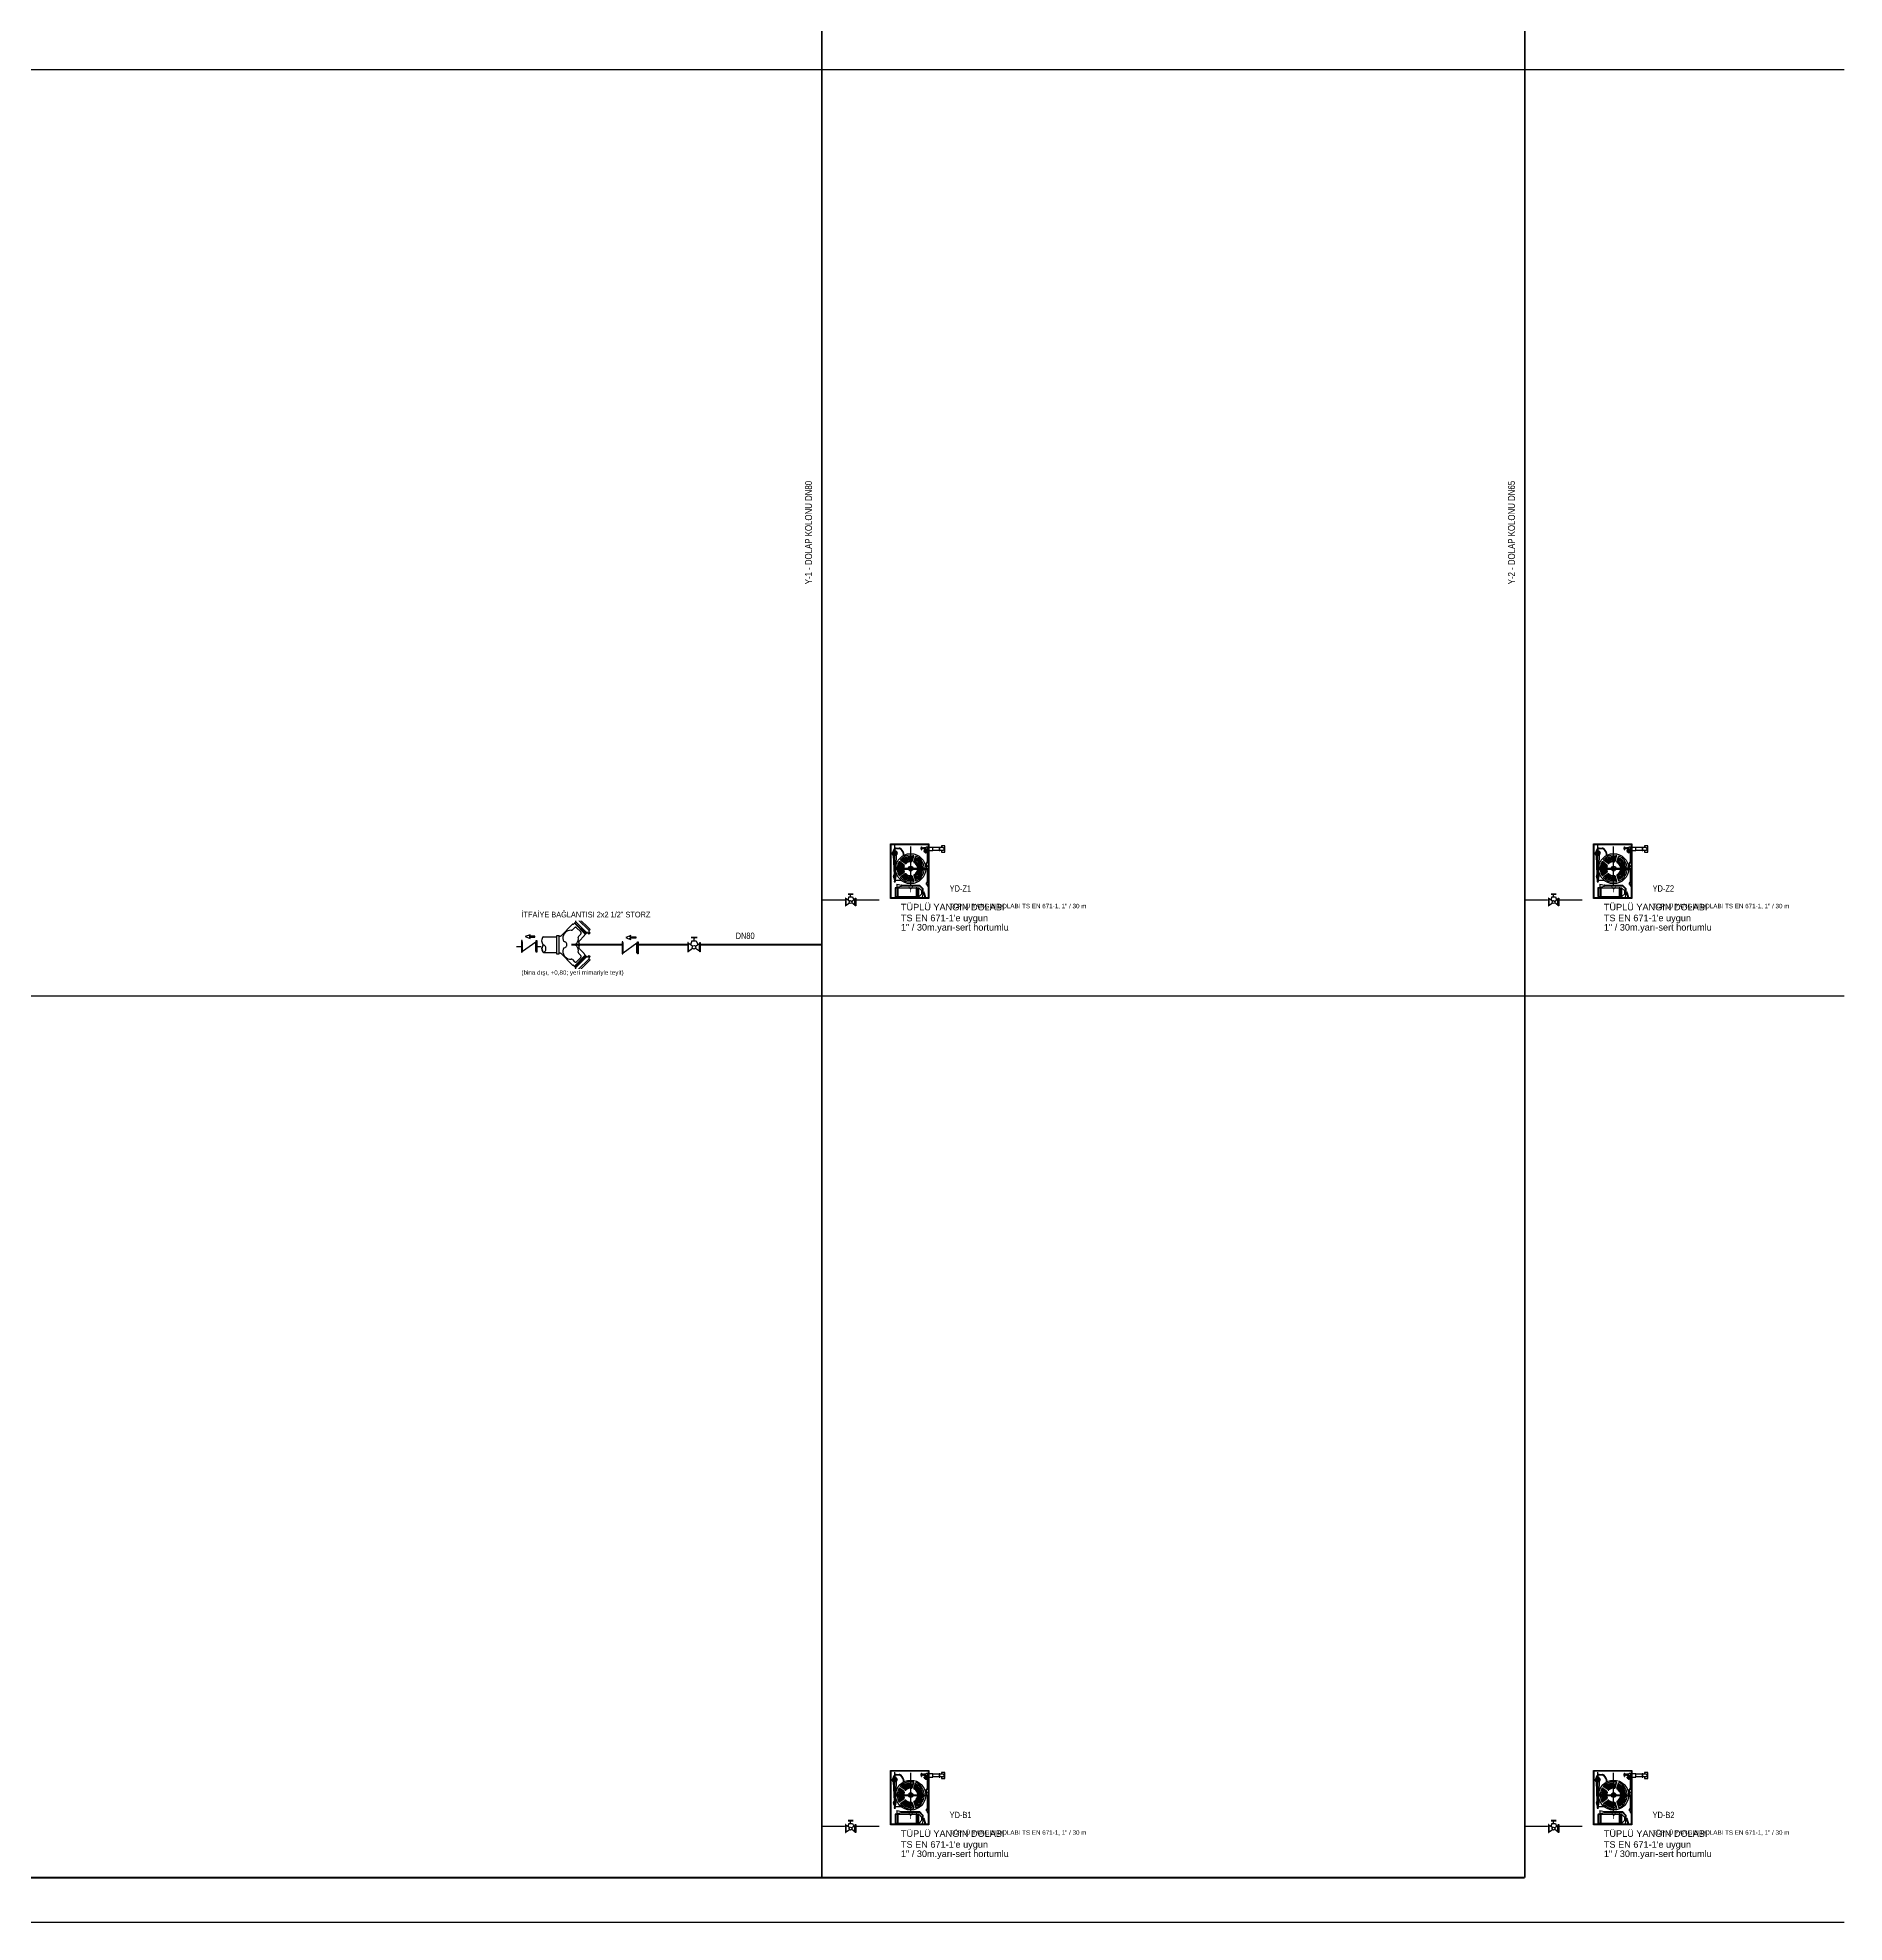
# Model space of a CAD drawing. Header units: centimetres. Extents: x 247996 to 269940, y -458027 to -450648.
# Drawn here: x 261073 to 263900, y -456900 to -453950 of the extents above; entities that cross this region are included whole.
import ezdxf
from ezdxf.enums import TextEntityAlignment as Align

# ---------------------------------------------------------------- set-up
doc = ezdxf.new("R2010")
doc.units = ezdxf.units.CM
for name, color, linetype in [('MTY-YANGIN-DOLAP', 1, 'Continuous'), ('MTY-YANGIN-DOLAP-BORU', 1, 'Continuous'), ('MTY-YANGIN-ITFAIYE', 1, 'Continuous'), ('MTY-YANGIN-SEMA', 7, 'Continuous'), ('MTY-YANGIN-VANA', 1, 'Continuous')]:
    doc.layers.add(name, color=color, linetype=linetype)
doc.styles.add('ROTAS', font='arial.ttf')

# ---------------------------------------------------------------- blocks, each defined once
blk = doc.blocks.new('ASL-OSY')
for p, q in [((-4.4, -4.6), (-17.1, 4.1)), ((-17.1, -20.2), (-17.1, 4.1)), ((-6.9, 12), (-10.8, -0.2)), ((-6.9, 12), (7.1, 12)), ((4.6, -4.5), (17.1, 4.1)), ((7.1, 12), (12.1, 0.7)), ((17.1, -20.2), (17.1, 4.1)), ((-17.1, -20.2), (-4.4, -11.4)), ((17.1, -20.2), (4.6, -11.5))]:
    blk.add_line(p, q)
for points in [[(-18.2, 7), (-20, 7), (-20, -23), (-18.2, -23), (-18.2, 7)], [(0.1, 23), (9.8, 23), (-9.1, 23), (0.1, 23)], [(0.1, 12), (0.1, 23)], [(18.2, 7), (20, 7), (20, -23), (18.2, -23), (18.2, 7)]]:
    blk.add_lwpolyline(points)
blk.add_circle((0.1, -8), 5.68)
blk = doc.blocks.new('ASL-YD-KOLON')
for p, q in [((-44.8, 9.4), (-44.8, 81.5)), ((-41.8, 76.7), (-36.2, 76.7)), ((-41.7, 75.7), (-36.2, 75.7)), ((-41.7, 75.7), (-41.7, 75.7)), ((-13.7, 3.5), (-13.7, 79.7)), ((7, 75), (7, 77)), ((7.7, 77), (7, 77)), ((7.7, 75), (7, 75)), ((7.7, 72.8), (7.7, 79.2)), ((7.7, 79.2), (8.3, 79.2)), ((7.7, 75), (7.7, 77)), ((8.3, 72.8), (8.3, 79.2)), ((9, 77), (8.3, 77)), ((9, 75), (8.3, 75)), ((9, 75), (9, 77)), ((10.3, 76.5), (9, 76.5)), ((10.3, 75.5), (9, 75.5)), ((11, 77), (10.3, 77)), ((10.3, 75), (10.3, 77)), ((11, 75), (10.3, 75)), ((11, 75), (11, 77)), ((11.9, 76.7), (11, 76.7)), ((11.9, 75.3), (11, 75.3)), ((11.9, 75), (11.9, 77)), ((13.2, 77), (11.9, 77)), ((13.2, 75), (11.9, 75)), ((13.2, 77.4), (15.7, 77.4)), ((13.2, 74.6), (13.2, 77.4)), ((13.2, 74.6), (15.4, 74.6)), ((14.2, 74), (14.2, 78)), ((14.2, 78), (15.4, 78)), ((14.2, 74), (15.4, 74)), ((14.8, 74), (14.8, 78)), ((15.4, 74), (15.4, 78)), ((17.5, 74.9), (17.5, 71.6)), ((17.5, 74.9), (20.7, 74.9)), ((18.5, 77.7), (19.6, 77.7)), ((18.5, 77.7), (18.5, 74.9)), ((19.6, 77.7), (19.6, 74.9)), ((20.2, 77.4), (19.9, 77.4)), ((20.2, 69.9), (20.2, 79.5)), ((20.2, 79.5), (20.7, 79.5)), ((20.7, 79.5), (20.7, 69.9)), ((20.7, 74.9), (20.7, 71.6)), ((42.2, 77.4), (29.6, 77.4)), ((49.5, 77.4), (43.3, 77.4)), ((-48.6, 69.4), (-50, 67.2)), ((-50, 67.2), (-39.8, 67.2)), ((-50, 65.1), (-50, 67.2)), ((-50, 66.2), (-39.8, 66.2)), ((-50, 65.1), (-49.9, 65.1)), ((-49.9, 65.1), (-39.9, 65.1)), ((-48.1, 63), (-49.3, 64.7)), ((-48.6, 69.4), (-41.2, 69.4)), ((-48.1, 63), (-41.7, 63)), ((-47.7, 71), (-47.7, 69.4)), ((-47.7, 63), (-46.3, 24.5)), ((-45.4, 67.2), (-45.4, 69.4)), ((-45.4, 63), (-45.4, 65.1)), ((-44.8, 37.1), (17.5, 37.1)), ((-44.3, 67.2), (-44.3, 69.4)), ((-44.3, 63), (-44.3, 65.1)), ((-42.1, 63), (-43.4, 24.5)), ((-42.1, 70.2), (-42.1, 69.4)), ((-41.7, 63), (-40.5, 64.7)), ((-41.2, 69.4), (-39.8, 67.2)), ((-39.9, 65.1), (-39.8, 65.1)), ((-39.8, 65.1), (-39.8, 67.2)), ((-26.7, 43.4), (-35, 49.4)), ((-24.5, 46.4), (-32.8, 52.4)), ((-11, 50.8), (-7.8, 60.6)), ((-7.4, 49.6), (-4.2, 59.4)), ((0.9, 38.1), (11.2, 38.1)), ((7.7, 72.8), (8.3, 72.8)), ((12.8, 71.6), (13.2, 72.1)), ((12.8, 71.6), (17.5, 67.7)), ((12.8, 71.6), (12.8, 71.6)), ((12.9, 69.9), (13, 71.2)), ((12.9, 69.9), (15.8, 67.5)), ((13.1, 69.5), (13.2, 69.7)), ((13.2, 72.1), (17.9, 68.2)), ((13.4, 72.4), (13.9, 72.9)), ((13.4, 72.4), (18.1, 68.5)), ((13.5, 71.9), (13.7, 72.2)), ((15.3, 73.3), (13.9, 72.9)), ((13.9, 72.9), (18.5, 69)), ((14.1, 68.9), (14.9, 69.8)), ((14.6, 68.4), (15.4, 69.4)), ((15.3, 73.3), (18.7, 70.5)), ((15.4, 67.6), (15.5, 67.7)), ((15.8, 67.5), (17, 67.8)), ((16, 71.1), (16.8, 72.1)), ((16.5, 70.7), (17.3, 71.7)), ((17.5, 67.7), (17.9, 68.2)), ((17.5, 67.7), (17.5, 67.7)), ((17.5, 38.4), (17.5, 47.8)), ((17.5, 38.4), (17.5, 35)), ((17.6, 68.4), (17.9, 68.7)), ((18.1, 68.5), (18.5, 69)), ((18.7, 70.5), (18.5, 69)), ((18.5, 70.1), (18.5, 49.3)), ((19.6, 70.1), (19.6, 49.3)), ((20.7, 69.9), (20.2, 69.9)), ((20.7, 47.8), (20.7, 35)), ((42.2, 72.1), (29.6, 72.1)), ((49.5, 72.1), (43.3, 72.1)), ((-47.5, 20.8), (-47.5, 21.8)), ((-47.5, 21.3), (-42.2, 21.3)), ((-47, 22.4), (-42.7, 22.4)), ((-47, 20.2), (-42.7, 20.2)), ((-46.8, 23.4), (-46.8, 24)), ((-46.8, 23.4), (-42.8, 23.4)), ((-46.8, 23.4), (-42.8, 23.4)), ((-46.8, 22.4), (-46.8, 23.4)), ((-46.8, 22.4), (-42.8, 22.4)), ((-46.8, 18.1), (-46.8, 20.2)), ((-46.8, 18.1), (-42.8, 18.1)), ((-46.8, 18.1), (-45.6, 12.7)), ((-46.3, 24.5), (-43.4, 24.5)), ((-45.6, 12.7), (-46.2, 11.4)), ((-46.2, 11.4), (-43.5, 11.4)), ((-46.2, 11.4), (-45.7, 10.6)), ((-45.7, 10.6), (-43.9, 10.6)), ((-45.6, 12.7), (-44, 12.7)), ((-44.8, 35.5), (17.5, 35.5)), ((-44.3, 36.3), (19.1, 36.3)), ((-44, 12.7), (-42.8, 18.1)), ((-43.5, 11.4), (-44, 12.7)), ((-43.9, 14), (-32.9, 14)), ((-43.9, 10.6), (-43.5, 11.4)), ((-42.8, 23.4), (-42.8, 24)), ((-42.8, 22.4), (-42.8, 23.4)), ((-42.8, 18.1), (-42.8, 20.2)), ((-42.2, 20.8), (-42.2, 21.8)), ((-40.5, 6.1), (-40.5, 0.3)), ((-40.5, 6.1), (-31.5, 4.2)), ((-40.5, 0.3), (-31.5, 2.2)), ((-26.7, 29.1), (-35, 23.1)), ((-24.5, 26.1), (-32.8, 20.1)), ((-31.5, 4.2), (-31.5, 2.2)), ((-11.3, 22.8), (-7.8, 12)), ((-7.4, 22.9), (-4.2, 13.1)), ((0.9, 34.4), (11.2, 34.4)), ((17.5, 5.4), (17.5, 8.7)), ((17.5, 5.4), (20.7, 5.4)), ((18.5, 33.5), (18.5, 10.2)), ((18.5, 5.4), (18.5, 2.4)), ((18.5, 2.4), (19.6, 2.4)), ((19.6, 33.5), (19.6, 10.2)), ((19.6, 5.4), (19.6, 2.4)), ((20.7, 5.4), (20.7, 8.7)), ((8, -11.2), (8, -8.9)), ((8, -8.9), (10.5, -8.9)), ((10.5, -11.2), (8, -11.2)), ((10.4, -8.5), (8.8, -8.5)), ((10.5, -8.9), (10.5, -11.2))]:
    blk.add_line(p, q)
for points in [[(21.7, 84.8), (21.7, -21.9), (-52.9, -21.9), (-52.9, 84.8), (21.7, 84.8)], [(20.7, 83.7), (20.7, -20.8), (-51.9, -20.8), (-51.9, 83.7), (20.7, 83.7)], [(-41.8, 76.7), (-43.3, 76.4), (-44.6, 75.8), (-45.8, 74.9), (-46.7, 73.8), (-47.4, 72.5), (-47.7, 71)], [(-43.3, 75.3), (-43.7, 75.1), (-44.1, 74.8), (-44.3, 74.5), (-44.5, 74.1), (-44.7, 73.7), (-44.7, 73.3), (-44.6, 72.9), (-44.5, 72.5), (-44.2, 72.1), (-43.9, 71.8), (-43.6, 71.6), (-43.2, 71.4), (-42.8, 71.3)], [(-41.7, 75.7), (-42.1, 75.6), (-42.6, 75.5), (-42.9, 75.4), (-43.3, 75.3)], [(-32.5, 75.1), (-33.3, 75.7), (-34.2, 76.2), (-35.2, 76.6), (-36.2, 76.7)], [(-33.3, 74.3), (-33.9, 74.8), (-34.6, 75.2), (-35.4, 75.5), (-36.2, 75.7)], [(-27.5, 62.2), (-27.9, 65.6), (-29.1, 68.9), (-30.9, 71.8), (-33.3, 74.3)], [(-26.5, 62.7), (-27, 66.2), (-28.2, 69.6), (-30.1, 72.5), (-32.5, 75.1)], [(15.8, 72.9), (16, 73), (16.1, 73.2), (16.1, 73.4), (16.1, 73.7), (16.1, 73.9), (16.1, 74.1), (15.9, 74.3), (15.8, 74.4), (15.6, 74.5), (15.4, 74.6)], [(19.9, 77.4), (19.5, 77.7), (19.1, 78.1), (18.6, 78.3), (18.1, 78.4), (17.5, 78.4), (17, 78.3), (16.5, 78.1), (16.1, 77.7), (15.7, 77.4)], [(18.7, 73.5), (18.5, 73.8), (18.2, 74.1), (17.9, 74.2), (17.5, 74.3), (17.2, 74.4), (16.8, 74.3)], [(20.2, 74.3), (19.5, 73.6), (18.9, 72.8), (18.5, 71.9), (18.2, 70.9)], [(21.7, 77.8), (21.7, 71.6), (29.6, 71.6), (29.6, 77.8), (21.7, 77.8)], [(42.2, 77.9), (42.2, 71.6), (43.3, 71.6), (43.3, 77.9), (42.2, 77.9)], [(46.5, 72.1), (46.5, 68.8), (52.9, 68.8), (52.9, 80.7), (46.5, 80.7)], [(46.5, 80.7), (46.5, 77.4)], [(49.5, 72.1), (50, 72.2), (50.5, 72.5), (50.9, 72.8), (51.3, 73.2), (51.5, 73.7), (51.7, 74.2), (51.8, 74.8), (51.7, 75.3), (51.5, 75.8), (51.3, 76.3), (50.9, 76.7), (50.5, 77.1), (50, 77.3), (49.5, 77.4)], [(-49.3, 64.7), (-49.4, 64.9), (-49.6, 65), (-49.8, 65.1), (-49.9, 65.1)], [(-42.1, 70.2), (-42.1, 70.5), (-42.2, 70.7), (-42.4, 71), (-42.5, 71.2), (-42.8, 71.3)], [(-39.9, 65.1), (-40.1, 65.1), (-40.2, 65), (-40.4, 64.9), (-40.5, 64.7)], [(-36.9, 49), (-39, 44.1), (-40.1, 38.9), (-40.1, 33.6), (-39, 28.4), (-36.9, 23.5)], [(-34, 48.7), (-36.2, 44), (-37.4, 38.9), (-37.4, 33.6), (-36.2, 28.5), (-34, 23.8)], [(-35, 49.4), (-35.2, 49.5), (-35.5, 49.6), (-35.8, 49.7), (-36.1, 49.6), (-36.3, 49.5), (-36.6, 49.4), (-36.8, 49.2), (-36.9, 49)], [(-32.3, 47.4), (-34.3, 43.2), (-35.3, 38.6), (-35.3, 33.9), (-34.3, 29.3), (-32.3, 25.1)], [(-33, 54.4), (-33.2, 54.2), (-33.3, 53.9), (-33.3, 53.7), (-33.3, 53.4), (-33.3, 53.1), (-33.2, 52.8), (-33, 52.6), (-32.8, 52.4)], [(-30.6, 46.2), (-32.3, 42.4), (-33.2, 38.3), (-33.2, 34.2), (-32.3, 30.1), (-30.6, 26.3)], [(-8.8, 62.3), (-14.1, 62.7), (-19.3, 62.1), (-24.4, 60.5), (-29, 57.9), (-33, 54.4)], [(-30.9, 52.7), (-31.2, 52.5), (-31.4, 52.2), (-31.6, 52), (-31.8, 51.7)], [(-28.8, 44.9), (-30.3, 41.6), (-31, 38.1), (-31, 34.4), (-30.3, 30.9), (-28.8, 27.6)], [(-30.9, 52.7), (-30, 54), (-29.2, 55.5), (-28.6, 57), (-28.1, 58.5)], [(-30.1, 52), (-29, 53.7), (-28, 55.4), (-27.3, 57.3), (-26.8, 59.3)], [(-8.8, 57.4), (-13.5, 57.9), (-18.1, 57.5), (-22.6, 56), (-26.7, 53.6), (-30.1, 50.5)], [(-27.1, 43.7), (-28.3, 40.8), (-28.9, 37.8), (-28.9, 34.7), (-28.3, 31.7), (-27.1, 28.9)], [(-9.5, 55.3), (-13.6, 55.8), (-17.7, 55.4), (-21.7, 54.1), (-25.3, 52), (-28.4, 49.2)], [(-8.2, 59.4), (-13.4, 60.1), (-18.6, 59.6), (-23.6, 57.9), (-28.1, 55.2)], [(-26.2, 41.8), (-27.1, 39.1), (-27.4, 36.3), (-27.1, 33.4), (-26.2, 30.8)], [(-26.2, 41.8), (-26.2, 42), (-26.1, 42.3), (-26.2, 42.6), (-26.3, 42.9), (-26.5, 43.2), (-26.7, 43.4)], [(-10.1, 53.3), (-13.7, 53.7), (-17.4, 53.3), (-20.8, 52.2), (-23.9, 50.4), (-26.6, 47.9)], [(-10.8, 51.3), (-13.9, 51.5), (-17, 51.2), (-19.9, 50.2), (-22.6, 48.7), (-24.9, 46.7)], [(-24.5, 46.4), (-24.2, 46.2), (-23.9, 46.2), (-23.6, 46.1), (-23.3, 46.2), (-23.1, 46.3), (-22.8, 46.5)], [(-12.4, 49.9), (-15.2, 49.9), (-17.9, 49.3), (-20.5, 48.1), (-22.8, 46.5)], [(-12.4, 49.9), (-12.1, 49.9), (-11.8, 49.9), (-11.5, 50.1), (-11.3, 50.3), (-11.1, 50.5), (-11, 50.8)], [(-7.8, 60.6), (-7.7, 60.8), (-7.7, 61.1), (-7.8, 61.4), (-7.9, 61.6), (-8.1, 61.9), (-8.3, 62.1), (-8.5, 62.2), (-8.8, 62.3)], [(-7.4, 49.6), (-7.5, 49.3), (-7.5, 49), (-7.4, 48.7), (-7.3, 48.5), (-7.1, 48.2), (-6.8, 48.1)], [(1.4, 38.1), (0.8, 41.1), (-0.5, 43.9), (-2.3, 46.4), (-4.6, 48.5), (-7.3, 50.1)], [(-0.4, 39.2), (-1.2, 41.9), (-2.7, 44.3), (-4.5, 46.4), (-6.8, 48.1)], [(3.6, 38.1), (2.8, 41.7), (1.4, 45), (-0.8, 47.9), (-3.5, 50.3), (-6.6, 52.1)], [(5.7, 38.1), (4.9, 42.2), (3.2, 46), (0.8, 49.4), (-2.3, 52.1), (-5.9, 54.2)], [(7.9, 38.1), (7, 42.7), (5.1, 47), (2.3, 50.8), (-1.2, 53.9), (-5.3, 56.2)], [(10, 38.1), (9, 43.3), (7, 48.1), (3.9, 52.3), (0, 55.7), (-4.6, 58.3)], [(-2.4, 60.2), (-2.7, 60.3), (-2.9, 60.3), (-3.2, 60.3), (-3.5, 60.2), (-3.7, 60.1), (-4, 59.9), (-4.1, 59.7), (-4.2, 59.4)], [(12.5, 39.6), (11.3, 44.8), (9.1, 49.6), (6, 53.9), (2.1, 57.5), (-2.4, 60.2)], [(-0.4, 39.2), (-0.3, 38.9), (-0.1, 38.6), (0.1, 38.4), (0.4, 38.3), (0.6, 38.2), (0.9, 38.1)], [(11.2, 38.1), (11.5, 38.2), (11.8, 38.2), (12, 38.4), (12.2, 38.6), (12.4, 38.8), (12.5, 39.1), (12.5, 39.3), (12.5, 39.6)], [(13, 71.2), (13, 71.3), (13, 71.4), (12.9, 71.5), (12.8, 71.6)], [(17.5, 67.7), (17.4, 67.8), (17.3, 67.8), (17.2, 67.8), (17, 67.8)], [(17.5, 71.6), (17.5, 71.3), (17.6, 71), (17.8, 70.7), (18, 70.4), (18.3, 70.2), (18.6, 70.1), (18.9, 70), (19.2, 70), (19.6, 70.1), (19.9, 70.2), (20.1, 70.4), (20.4, 70.7), (20.5, 71), (20.6, 71.3), (20.7, 71.6)], [(20.7, 47.8), (20.6, 48.2), (20.5, 48.5), (20.4, 48.8), (20.1, 49), (19.9, 49.2), (19.6, 49.4), (19.2, 49.4), (18.9, 49.4), (18.6, 49.4), (18.3, 49.2), (18, 49), (17.8, 48.8), (17.6, 48.5), (17.5, 48.2), (17.5, 47.8)], [(-47, 22.4), (-47.1, 22.4), (-47.2, 22.3), (-47.3, 22.3), (-47.4, 22.2), (-47.4, 22.1), (-47.5, 22), (-47.5, 21.8)], [(-47.5, 20.8), (-47.5, 20.7), (-47.4, 20.5), (-47.4, 20.4), (-47.3, 20.4), (-47.2, 20.3), (-47.1, 20.3), (-47, 20.2)], [(-46.3, 24.5), (-46.4, 24.5), (-46.5, 24.5), (-46.6, 24.4), (-46.7, 24.3), (-46.8, 24.2), (-46.8, 24.1), (-46.8, 24)], [(-42.8, 24), (-42.8, 24.1), (-42.9, 24.2), (-42.9, 24.3), (-43, 24.4), (-43.1, 24.5), (-43.2, 24.5), (-43.4, 24.5)], [(-42.2, 21.8), (-42.2, 22), (-42.2, 22.1), (-42.3, 22.2), (-42.4, 22.3), (-42.5, 22.3), (-42.6, 22.4), (-42.7, 22.4)], [(-42.7, 20.2), (-42.6, 20.3), (-42.5, 20.3), (-42.4, 20.4), (-42.3, 20.4), (-42.2, 20.5), (-42.2, 20.7), (-42.2, 20.8)], [(-36.9, 23.5), (-36.8, 23.3), (-36.6, 23.1), (-36.3, 23), (-36.1, 22.9), (-35.8, 22.9), (-35.5, 22.9), (-35.2, 23), (-35, 23.1)], [(-32.8, 20.1), (-33, 19.9), (-33.2, 19.7), (-33.3, 19.4), (-33.3, 19.1), (-33.3, 18.8), (-33.3, 18.6), (-33.2, 18.3), (-33, 18.1)], [(-33, 18.1), (-29, 14.6), (-24.4, 12), (-19.3, 10.4), (-14.1, 9.8), (-8.8, 10.2)], [(-31.8, 20.8), (-28, 17.2), (-23.5, 14.6), (-18.5, 12.9), (-13.3, 12.4), (-8.2, 13.1)], [(-30.9, 4.4), (-30.9, 2.1), (-31.5, 2.1), (-31.5, 4.4), (-30.9, 4.4)], [(-30.9, 4), (3.7, 4), (10.4, -2.7), (10.4, -8.9)], [(-30.9, 2.4), (3.7, 2.4), (8.8, -2.7), (8.8, -8.9)], [(-30.1, 22), (-26.7, 18.9), (-22.6, 16.5), (-18.1, 15), (-13.5, 14.6), (-8.8, 15.1)], [(-28.4, 23.3), (-25.3, 20.5), (-21.7, 18.4), (-17.7, 17.1), (-13.6, 16.7), (-9.5, 17.2)], [(-26.7, 29.1), (-26.5, 29.3), (-26.3, 29.6), (-26.2, 29.9), (-26.1, 30.2), (-26.2, 30.5), (-26.2, 30.8)], [(-26.6, 24.6), (-23.9, 22.2), (-20.8, 20.3), (-17.4, 19.2), (-13.7, 18.8), (-10.1, 19.2)], [(-24.9, 25.8), (-22.6, 23.8), (-19.9, 22.3), (-17, 21.3), (-13.9, 21), (-10.8, 21.3)], [(-22.8, 26), (-23.1, 26.2), (-23.3, 26.3), (-23.6, 26.4), (-23.9, 26.4), (-24.2, 26.3), (-24.5, 26.1)], [(-22.8, 26), (-20.3, 24.3), (-17.4, 23.1), (-14.4, 22.6), (-11.3, 22.8)], [(-8.8, 10.2), (-8.5, 10.3), (-8.3, 10.5), (-8.1, 10.6), (-7.9, 10.9), (-7.8, 11.1), (-7.7, 11.4), (-7.7, 11.7), (-7.8, 12)], [(-6.8, 24.4), (-7.1, 24.3), (-7.3, 24), (-7.4, 23.8), (-7.5, 23.5), (-7.5, 23.2), (-7.4, 22.9)], [(-7.3, 22.4), (-4.6, 24), (-2.3, 26.1), (-0.5, 28.6), (0.8, 31.4), (1.4, 34.4)], [(-6.8, 24.4), (-4.5, 26.1), (-2.7, 28.2), (-1.2, 30.7), (-0.4, 33.3)], [(-6.6, 20.4), (-3.5, 22.2), (-0.8, 24.6), (1.4, 27.5), (2.8, 30.8), (3.6, 34.4)], [(-5.9, 18.3), (-2.3, 20.4), (0.8, 23.1), (3.2, 26.5), (4.9, 30.3), (5.7, 34.4)], [(-5.3, 16.3), (-1.2, 18.6), (2.3, 21.7), (5.1, 25.5), (7, 29.8), (7.9, 34.4)], [(-4.6, 14.3), (0, 16.8), (3.9, 20.2), (7, 24.5), (9, 29.3), (10, 34.4)], [(-4.2, 13.1), (-4.1, 12.9), (-4, 12.6), (-3.7, 12.4), (-3.5, 12.3), (-3.2, 12.2), (-2.9, 12.2), (-2.7, 12.2), (-2.4, 12.3)], [(-2.4, 12.3), (2.1, 15), (6, 18.6), (9.1, 22.9), (11.3, 27.7), (12.5, 32.9)], [(0.9, 34.4), (0.6, 34.4), (0.4, 34.3), (0.1, 34.1), (-0.1, 33.9), (-0.3, 33.6), (-0.4, 33.3)], [(12.5, 32.9), (12.5, 33.2), (12.5, 33.4), (12.4, 33.7), (12.2, 33.9), (12, 34.1), (11.8, 34.3), (11.5, 34.4), (11.2, 34.4)], [(17.5, 35), (17.5, 34.7), (17.6, 34.4), (17.8, 34.1), (18, 33.8), (18.3, 33.6), (18.6, 33.5), (18.9, 33.4), (19.2, 33.4), (19.6, 33.5), (19.9, 33.6), (20.1, 33.8), (20.4, 34.1), (20.5, 34.4), (20.6, 34.7), (20.7, 35)], [(20.7, 8.7), (20.6, 9.1), (20.5, 9.4), (20.4, 9.7), (20.1, 9.9), (19.9, 10.1), (19.6, 10.3), (19.2, 10.3), (18.9, 10.3), (18.6, 10.3), (18.3, 10.1), (18, 9.9), (17.8, 9.7), (17.6, 9.4), (17.5, 9.1), (17.5, 8.7)], [(-43.9, -1.4), (-44.3, -1.4), (-44.3, -18.5), (-43.9, -18.5)], [(-42.1, -1.2), (-43.9, -1.2), (-43.9, -18.8), (-42.1, -18.8), (-42.1, -1.2)], [(-42.1, -18.3), (2.6, -18.3), (8, -12.9), (8, -7.2), (2.6, -1.8), (-42.1, -1.8)], [(-39.5, -1.2), (-39.5, -19), (-39.4, -19.1), (-38.5, -19.1), (-38.3, -19), (-38.3, -1.2), (-38.5, -1), (-39.4, -1), (-39.5, -1.2)], [(-2.8, -1.2), (-2.8, -19), (-2.7, -19.1), (-1.7, -19.1), (-1.6, -19), (-1.6, -1.2), (-1.7, -1), (-2.7, -1), (-2.8, -1.2)], [(1.6, -1.2), (1.6, -19), (1.4, -19.1), (0.5, -19.1), (0.4, -19), (0.4, -1.2), (0.5, -1), (1.4, -1), (1.6, -1.2)], [(8, -7.8), (8.8, -7.8), (8.8, -8.9)], [(8, -12.3), (8.8, -12.3), (8.8, -11.2)], [(10.5, -11.2), (9.1, -19.3), (9.2, -19.5), (9.5, -19.5), (9.7, -19.4), (11.1, -11.6)], [(9.6, -9.5), (9.2, -10.1), (9.2, -10.8)], [(10.5, -8.9), (11.4, -8.9), (12.9, -11), (14.9, -17.3), (14.9, -19.5), (14.7, -19.6), (14.3, -19.6), (14.2, -19.5), (14.2, -17.4), (12.8, -12.8)], [(12.8, -12.8), (10.5, -11.2)]]:
    blk.add_lwpolyline(points)
for centre, radius in [((-13.7, 36.3), 29.4), ((-13.7, 36.3), 4.61), ((-13.7, 36.3), 2.48), ((18.3, 71.7), 0.438), ((18.3, 47.7), 0.438), ((19, 41.4), 0.932), ((19.8, 71.7), 0.438), ((19.8, 47.7), 0.438), ((18.3, 35.1), 0.438), ((18.3, 8.6), 0.438), ((19.8, 35.1), 0.438), ((19.8, 8.6), 0.438), ((9.2, -10.1), 0.723)]:
    blk.add_circle(centre, radius)
at = {"style": 'ROTAS'}
for s, height, p in [('Y', 13.4, (-19.9, -10.1)), ('TÜPLÜ YANGIN DOLABI', 12.8, (-32.8, -45.3)), ("TS EN 671-1'e uygun", 12.8, (-32.8, -66.6)), ('1" / 30m.yarı-sert hortumlu', 12.8, (-32.8, -84.8))]:
    blk.add_text(s, height=height, dxfattribs=at).set_placement(p)
blk = doc.blocks.new('ASL-ITFAIYE')
for p, q in [((20.1, 23.3), (50.1, 53.3)), ((50.7, 53.6), (51.8, 53.6)), ((52.4, 53.8), (58.4, 59.9)), ((54.6, 56), (83.1, 27.5)), ((54.8, 65.7), (58.2, 69.2)), ((54.8, 65.7), (58.4, 62.1)), ((56, 57.4), (84.5, 28.9)), ((57.1, 63.4), (60.5, 66.9)), ((58.2, 69.2), (61.9, 65.5)), ((58.4, 59.8), (86.5, 31.7)), ((64, 65.5), (64.1, 65.6)), ((-80.2, -16.6), (-80.2, 7.8)), ((-45.9, -16.6), (-45.9, 7.8)), ((-26.1, 20.7), (9, 20.7)), ((13.9, 24.4), (14.3, 23.8)), ((49.4, 38.7), (55, 44.3)), ((60.5, 44.3), (71.4, 33.4)), ((66, 22.5), (71.4, 27.9)), ((67, 9.6), (80.4, 23.1)), ((80.7, 23.6), (80.7, 24.7)), ((80.9, 25.3), (87, 31.3)), ((89.1, 31.3), (92.8, 27.7)), ((90.5, 30), (93.9, 33.4)), ((92.6, 37), (92.6, 37)), ((92.6, 34.8), (96.2, 31.1)), ((92.8, 27.7), (96.2, 31.1)), ((-96.2, -4.3), (-83.1, -4.3)), ((-43, -4.3), (-32.6, -4.3)), ((-26.1, -20.7), (9, -20.7)), ((13.9, -24.4), (14.3, -23.8)), ((20.1, -23.3), (50.2, -53.3)), ((49.4, -38.7), (55, -44.3)), ((54.6, -56), (83.1, -27.5)), ((56, -57.4), (84.5, -28.9)), ((58.4, -59.8), (86.5, -31.7)), ((60.5, -44.3), (71.4, -33.4)), ((66, -22.5), (71.4, -27.9)), ((67, -9.6), (80.4, -23.1)), ((80.7, -24.7), (80.7, -23.6)), ((80.9, -25.3), (87, -31.3)), ((89.1, -31.3), (92.8, -27.7)), ((90.5, -30), (94, -33.4)), ((92.6, -34.8), (96.2, -31.1)), ((92.6, -37), (92.6, -37)), ((92.8, -27.7), (96.2, -31.1)), ((50.7, -53.6), (51.8, -53.6)), ((52.4, -53.8), (58.4, -59.9)), ((54.8, -65.7), (58.4, -62.1)), ((57.1, -63.4), (60.5, -66.9)), ((58.2, -69.2), (61.9, -65.5)), ((64.1, -65.5), (64.1, -65.6))]:
    blk.add_line(p, q)
for points in [[(50.7, 53.6), (50.5, 53.6), (50.4, 53.5), (50.3, 53.4), (50.1, 53.3)], [(51.8, 53.6), (52, 53.6), (52.1, 53.6), (52.2, 53.7), (52.4, 53.8)], [(58.4, 59.9), (58.7, 60.1), (58.8, 60.5), (58.9, 60.8), (58.9, 61.1), (58.8, 61.5), (58.7, 61.8), (58.4, 62.1)], [(61.9, 65.5), (62.1, 65.3), (62.4, 65.1), (62.8, 65), (63.1, 65), (63.5, 65.1), (63.8, 65.3), (64, 65.5)], [(63.8, 65.9), (93, 36.7), (95.7, 39.4), (66.5, 68.6), (63.8, 65.9)], [(-81.3, 10.7), (-83.1, 10.7), (-83.1, -19.4), (-81.3, -19.4), (-81.3, 10.7)], [(-80.2, -16.6), (-45.9, 7.8)], [(-73.9, 21.1), (-60.8, 16.3), (-63.3, 20.1), (-48.3, 20.1), (-48.3, 22.1), (-63.3, 22.1), (-60.8, 26), (-73.9, 21.1)], [(-44.8, 10.7), (-43, 10.7), (-43, -19.4), (-44.8, -19.4), (-44.8, 10.7)], [(-26.1, 20.7), (-28.1, 18.6), (-29.7, 16), (-30.6, 13.3), (-31, 10.3), (-30.6, 7.4), (-29.7, 4.6), (-28.1, 2.1), (-26.1, 0)], [(9, -24.4), (9, 24.4), (13.9, 24.4), (13.9, -24.4), (9, -24.4)], [(14.3, 23.8), (14.9, 23.2), (15.5, 22.7), (16.3, 22.4), (17.1, 22.2), (17.9, 22.2), (18.7, 22.4), (19.5, 22.8), (20.1, 23.3)], [(46.4, 37.6), (42.1, 37.5), (37.9, 36.4), (34, 34.5), (30.7, 31.9), (27.9, 28.5), (25.9, 24.7), (24.8, 20.6), (24.6, 16.3), (25.3, 12), (26.9, 8)], [(27.1, -8), (28.8, -7.8), (30.3, -7.3), (31.8, -6.5), (33, -5.4), (34, -4), (34.7, -2.5), (35, -0.8), (35, 0.8), (34.7, 2.5), (34, 4), (33, 5.4), (31.8, 6.5), (30.3, 7.3), (28.8, 7.8), (27.1, 8)], [(46.4, 37.6), (47.2, 37.6), (48, 37.8), (48.8, 38.2), (49.4, 38.7)], [(60.5, 44.3), (59.8, 44.8), (59, 45.2), (58.2, 45.4), (57.3, 45.4), (56.5, 45.2), (55.7, 44.8), (55, 44.3)], [(57.9, 1.2), (57.7, 0.9), (57.5, 0.7), (57.4, 0.3), (57.4, 0), (57.4, -0.3), (57.5, -0.7), (57.7, -0.9), (57.9, -1.2)], [(57.9, 1.2), (60.9, 3.9), (63.2, 7.3), (64.6, 11.1), (65.2, 15.1), (64.9, 19.1)], [(66, 22.5), (65.4, 21.8), (65, 21), (64.9, 20), (64.9, 19.1)], [(67, 9.6), (66.5, 9.1), (66.2, 8.4), (65.9, 7.8), (65.8, 7.1)], [(65.8, 7.1), (65.8, 7), (65.9, 6.9), (65.9, 6.8), (65.9, 6.7)], [(65.9, -6.7), (67, -4.1), (67.6, -1.4), (67.6, 1.4), (67, 4.1), (65.9, 6.7)], [(71.4, 27.9), (71.9, 28.6), (72.3, 29.4), (72.5, 30.2), (72.5, 31.1), (72.3, 31.9), (71.9, 32.7), (71.4, 33.4)], [(80.4, 23.1), (80.5, 23.2), (80.6, 23.3), (80.6, 23.5), (80.7, 23.6)], [(80.9, 25.3), (80.8, 25.2), (80.7, 25), (80.7, 24.9), (80.7, 24.7)], [(89.1, 31.3), (88.9, 31.6), (88.6, 31.7), (88.2, 31.8), (87.9, 31.8), (87.5, 31.7), (87.2, 31.6), (87, 31.3)], [(92.6, 37), (92.4, 36.7), (92.2, 36.4), (92.1, 36), (92.1, 35.7), (92.2, 35.4), (92.4, 35), (92.6, 34.8)], [(-26.1, 0), (-28, -2.2), (-29.5, -4.7), (-30.4, -7.4), (-30.7, -10.3), (-30.4, -13.2), (-29.5, -16), (-28, -18.5), (-26.1, -20.7)], [(-25.3, -0.4), (-27.2, -2.4), (-28.7, -4.9), (-29.6, -7.5), (-29.9, -10.3), (-29.6, -13.1), (-28.7, -15.8), (-27.2, -18.2), (-25.3, -20.3)], [(-26.1, -20.7), (-24, -19.5), (-22.3, -17.9), (-20.9, -16), (-19.9, -13.8), (-19.4, -11.5), (-19.4, -9.2), (-19.9, -6.8), (-20.9, -4.7), (-22.3, -2.8), (-24, -1.2), (-26.1, 0)], [(20.1, -23.3), (19.5, -22.8), (18.7, -22.4), (17.9, -22.2), (17.1, -22.2), (16.3, -22.4), (15.5, -22.7), (14.9, -23.2), (14.3, -23.8)], [(26.9, -8), (25.3, -12), (24.6, -16.3), (24.8, -20.6), (25.9, -24.7), (27.9, -28.6), (30.7, -31.9), (34, -34.5), (37.9, -36.4), (42.1, -37.5), (46.4, -37.6)], [(49.4, -38.7), (48.8, -38.2), (48, -37.8), (47.2, -37.6), (46.4, -37.6)], [(55, -44.3), (55.7, -44.8), (56.5, -45.2), (57.3, -45.4), (58.2, -45.4), (59, -45.2), (59.8, -44.8), (60.5, -44.3)], [(64.9, -19.1), (65.2, -15.1), (64.6, -11.1), (63.2, -7.3), (60.9, -3.9), (57.9, -1.2)], [(63.8, -65.9), (93, -36.7), (95.7, -39.4), (66.5, -68.6), (63.8, -65.9)], [(64.9, -19.1), (64.9, -20), (65, -21), (65.4, -21.8), (66, -22.5)], [(64.9, -19.1), (64.9, -20), (65, -21), (65.4, -21.8), (66, -22.5)], [(65.9, -6.7), (65.9, -6.8), (65.9, -6.9), (65.8, -7), (65.8, -7.1)], [(65.8, -7.1), (65.9, -7.8), (66.2, -8.4), (66.5, -9.1), (67, -9.6)], [(71.4, -33.4), (71.9, -32.7), (72.3, -31.9), (72.5, -31.1), (72.5, -30.2), (72.3, -29.4), (71.9, -28.6), (71.4, -27.9)], [(80.7, -23.6), (80.6, -23.5), (80.6, -23.3), (80.5, -23.2), (80.4, -23.1)], [(80.7, -24.7), (80.7, -24.9), (80.7, -25), (80.8, -25.1), (80.9, -25.3)], [(87, -31.3), (87.2, -31.6), (87.5, -31.7), (87.9, -31.8), (88.2, -31.8), (88.6, -31.7), (88.9, -31.6), (89.1, -31.3)], [(92.6, -34.8), (92.4, -35), (92.2, -35.4), (92.1, -35.7), (92.1, -36), (92.2, -36.4), (92.4, -36.7), (92.6, -37)], [(50.2, -53.3), (50.3, -53.4), (50.4, -53.5), (50.5, -53.6), (50.7, -53.6)], [(52.4, -53.8), (52.2, -53.7), (52.1, -53.6), (52, -53.6), (51.8, -53.6)], [(58.4, -62.1), (58.7, -61.8), (58.8, -61.5), (58.9, -61.1), (58.9, -60.8), (58.8, -60.5), (58.7, -60.1), (58.4, -59.9)], [(64.1, -65.5), (63.8, -65.3), (63.5, -65.1), (63.1, -65), (62.8, -65), (62.5, -65.1), (62.1, -65.3), (61.9, -65.5)]]:
    blk.add_lwpolyline(points)
blk.add_circle((65, 0), 1.84)
blk = doc.blocks.new('ASL-CEK')
for p, q in [((-17.1, -19.8), (-17.1, 4.5)), ((17.1, -19.8), (17.1, 4.5))]:
    blk.add_line(p, q)
for points in [[(-18.2, 7.4), (-20, 7.4), (-20, -22.6), (-18.2, -22.6), (-18.2, 7.4)], [(-17.1, -19.8), (17.1, 4.5)], [(-10.8, 17.8), (2.2, 13), (-0.3, 16.8), (14.7, 16.8), (14.7, 18.8), (-0.3, 18.8), (2.2, 22.6), (-10.8, 17.8)], [(18.2, 7.4), (20, 7.4), (20, -22.6), (18.2, -22.6), (18.2, 7.4)]]:
    blk.add_lwpolyline(points)

msp = doc.modelspace()

# ---------------------------------------------------------------- linework, layer by layer
at = {"layer": 'MTY-YANGIN-DOLAP-BORU'}
for points, const_width in [([(262300, -456830), (262300, -452390)], 3), ([(263400, -456830), (263400, -452390)], 2.5), ([(262300, -455300), (262390, -455300)], 2), ([(263400, -455300), (263490, -455300)], 2), ([(262300, -456750), (262390, -456750)], 2), ([(263400, -456750), (263490, -456750)], 2), ([(258650, -456830), (263400, -456830)], 3)]:
    msp.add_lwpolyline(points, dxfattribs=dict(at, const_width=const_width))
at = {"layer": 'MTY-YANGIN-ITFAIYE', "const_width": 3}
msp.add_lwpolyline([(261908, -455370), (262300, -455370)], dxfattribs=at)
at = {"layer": 'MTY-YANGIN-SEMA'}
for points in [[(256800, -454000), (263900, -454000)], [(256800, -455450), (263900, -455450)], [(256800, -456900), (263900, -456900)]]:
    msp.add_lwpolyline(points, dxfattribs=at)

# ---------------------------------------------------------------- block references
at = {"layer": 'MTY-YANGIN-DOLAP', "xscale": 0.8, "yscale": 0.8}
for p in [(262450, -455280), (263550, -455280), (262450, -456730), (263550, -456730)]:
    msp.add_blockref('ASL-YD-KOLON', p, dxfattribs=at)
at = {"layer": 'MTY-YANGIN-ITFAIYE', "xscale": 0.6, "yscale": 0.6}
msp.add_blockref('ASL-ITFAIYE', (261880, -455370), dxfattribs=at)

# ---------------------------------------------------------------- texts
at = {"layer": 'MTY-YANGIN-DOLAP', "style": 'ROTAS', "width": 0.8}
for s, p in [('YD-Z1', (262500, -455290)), ('YD-Z2', (263600, -455290)), ('YD-B1', (262500, -456740)), ('YD-B2', (263600, -456740))]:
    msp.add_text(s, height=10, dxfattribs=at).set_placement(p, align=Align.BOTTOM_LEFT)
for p in [(262500, -455306), (263600, -455306), (262500, -456756), (263600, -456756)]:
    msp.add_text('TÜPLÜ YANGIN DOLABI TS EN 671-1, 1" / 30 m', height=7, dxfattribs=at).set_placement(p, align=Align.TOP_LEFT)

# ---------------------------------------------------------------- next in the draw order: wipeouts: each hides what was drawn before it
for points in [[(262290.8, -454792.1), (262290.8, -454662.3), (262274.2, -454662.3), (262274.2, -454792.1)], [(263390.8, -454792.1), (263390.8, -454662.3), (263374.2, -454662.3), (263374.2, -454792.1)], [(262354, -455300), (262353.3, -455296.6), (262351.4, -455293.6), (262348.4, -455291.7), (262345, -455291), (262341.6, -455291.7), (262338.6, -455293.6), (262336.7, -455296.6), (262336, -455300), (262336.7, -455303.4), (262338.6, -455306.4), (262341.6, -455308.3), (262345, -455309), (262348.4, -455308.3), (262351.4, -455306.4), (262353.3, -455303.4)], [(263454, -455300), (263453.3, -455296.6), (263451.4, -455293.6), (263448.4, -455291.7), (263445, -455291), (263441.6, -455291.7), (263438.6, -455293.6), (263436.7, -455296.6), (263436, -455300), (263436.7, -455303.4), (263438.6, -455306.4), (263441.6, -455308.3), (263445, -455309), (263448.4, -455308.3), (263451.4, -455306.4), (263453.3, -455303.4)], [(261828.2, -455332.2), (261979.1, -455332.2), (261979.1, -455318.8), (261828.2, -455318.8)], [(262166.1, -455366.5), (262189.9, -455366.5), (262189.9, -455351.5), (262166.1, -455351.5)], [(262011, -455370), (262010.2, -455365.8), (262007.8, -455362.2), (262004.2, -455359.8), (262000, -455359), (261995.8, -455359.8), (261992.2, -455362.2), (261989.8, -455365.8), (261989, -455370), (261989.8, -455374.2), (261992.2, -455377.8), (261995.8, -455380.2), (262000, -455381), (262004.2, -455380.2), (262007.8, -455377.8), (262010.2, -455374.2)], [(262110, -455370), (262109.2, -455366.2), (262107.1, -455362.9), (262103.8, -455360.8), (262100, -455360), (262096.2, -455360.8), (262092.9, -455362.9), (262090.8, -455366.2), (262090, -455370), (262090.8, -455373.8), (262092.9, -455377.1), (262096.2, -455379.2), (262100, -455380), (262103.8, -455379.2), (262107.1, -455377.1), (262109.2, -455373.8)], [(261828.6, -455418.8), (261970.3, -455418.8), (261970.3, -455408.2), (261828.6, -455408.2)], [(262354, -456750), (262353.3, -456746.6), (262351.4, -456743.6), (262348.4, -456741.7), (262345, -456741), (262341.6, -456741.7), (262338.6, -456743.6), (262336.7, -456746.6), (262336, -456750), (262336.7, -456753.4), (262338.6, -456756.4), (262341.6, -456758.3), (262345, -456759), (262348.4, -456758.3), (262351.4, -456756.4), (262353.3, -456753.4)], [(263454, -456750), (263453.3, -456746.6), (263451.4, -456743.6), (263448.4, -456741.7), (263445, -456741), (263441.6, -456741.7), (263438.6, -456743.6), (263436.7, -456746.6), (263436, -456750), (263436.7, -456753.4), (263438.6, -456756.4), (263441.6, -456758.3), (263445, -456759), (263448.4, -456758.3), (263451.4, -456756.4), (263453.3, -456753.4)]]:
    msp.add_wipeout(points)

# ---------------------------------------------------------------- next in the draw order: block references
at = {"layer": 'MTY-YANGIN-VANA'}
for name, p, xscale, yscale in [('ASL-OSY', (262345, -455300), 0.405, 0.405), ('ASL-OSY', (263445, -455300), 0.405, 0.405), ('ASL-CEK', (262000, -455370), 0.63, 0.63), ('ASL-OSY', (262100, -455370), 0.4950000000000001, 0.4950000000000001), ('ASL-OSY', (262345, -456750), 0.405, 0.405), ('ASL-OSY', (263445, -456750), 0.405, 0.405)]:
    msp.add_blockref(name, p, dxfattribs=dict(at, xscale=xscale, yscale=yscale))

# ---------------------------------------------------------------- next in the draw order: texts
at = {"layer": 'MTY-YANGIN-DOLAP', "style": 'ROTAS', "width": 0.8}
for s, p in [('Y-1 - DOLAP KOLONU DN80', (262288, -454725)), ('Y-2 - DOLAP KOLONU DN65', (263388, -454725))]:
    msp.add_text(s, height=11, rotation=90, dxfattribs=at).set_placement(p, align=Align.BOTTOM_CENTER)
at = {"layer": 'MTY-YANGIN-ITFAIYE', "style": 'ROTAS', "width": 0.8}
msp.add_text('İTFAİYE BAĞLANTISI 2x2 1/2" STORZ', height=9, dxfattribs=at).set_placement((261830, -455330), align=Align.BOTTOM_LEFT)
msp.add_text('DN80', height=10, dxfattribs=at).set_placement((262180, -455364), align=Align.BOTTOM_CENTER)
msp.add_text('(bina dışı, +0,80; yeri mimariyle teyit)', height=7, dxfattribs=at).set_placement((261830, -455410), align=Align.TOP_LEFT)

doc.saveas('drawing.dxf')
